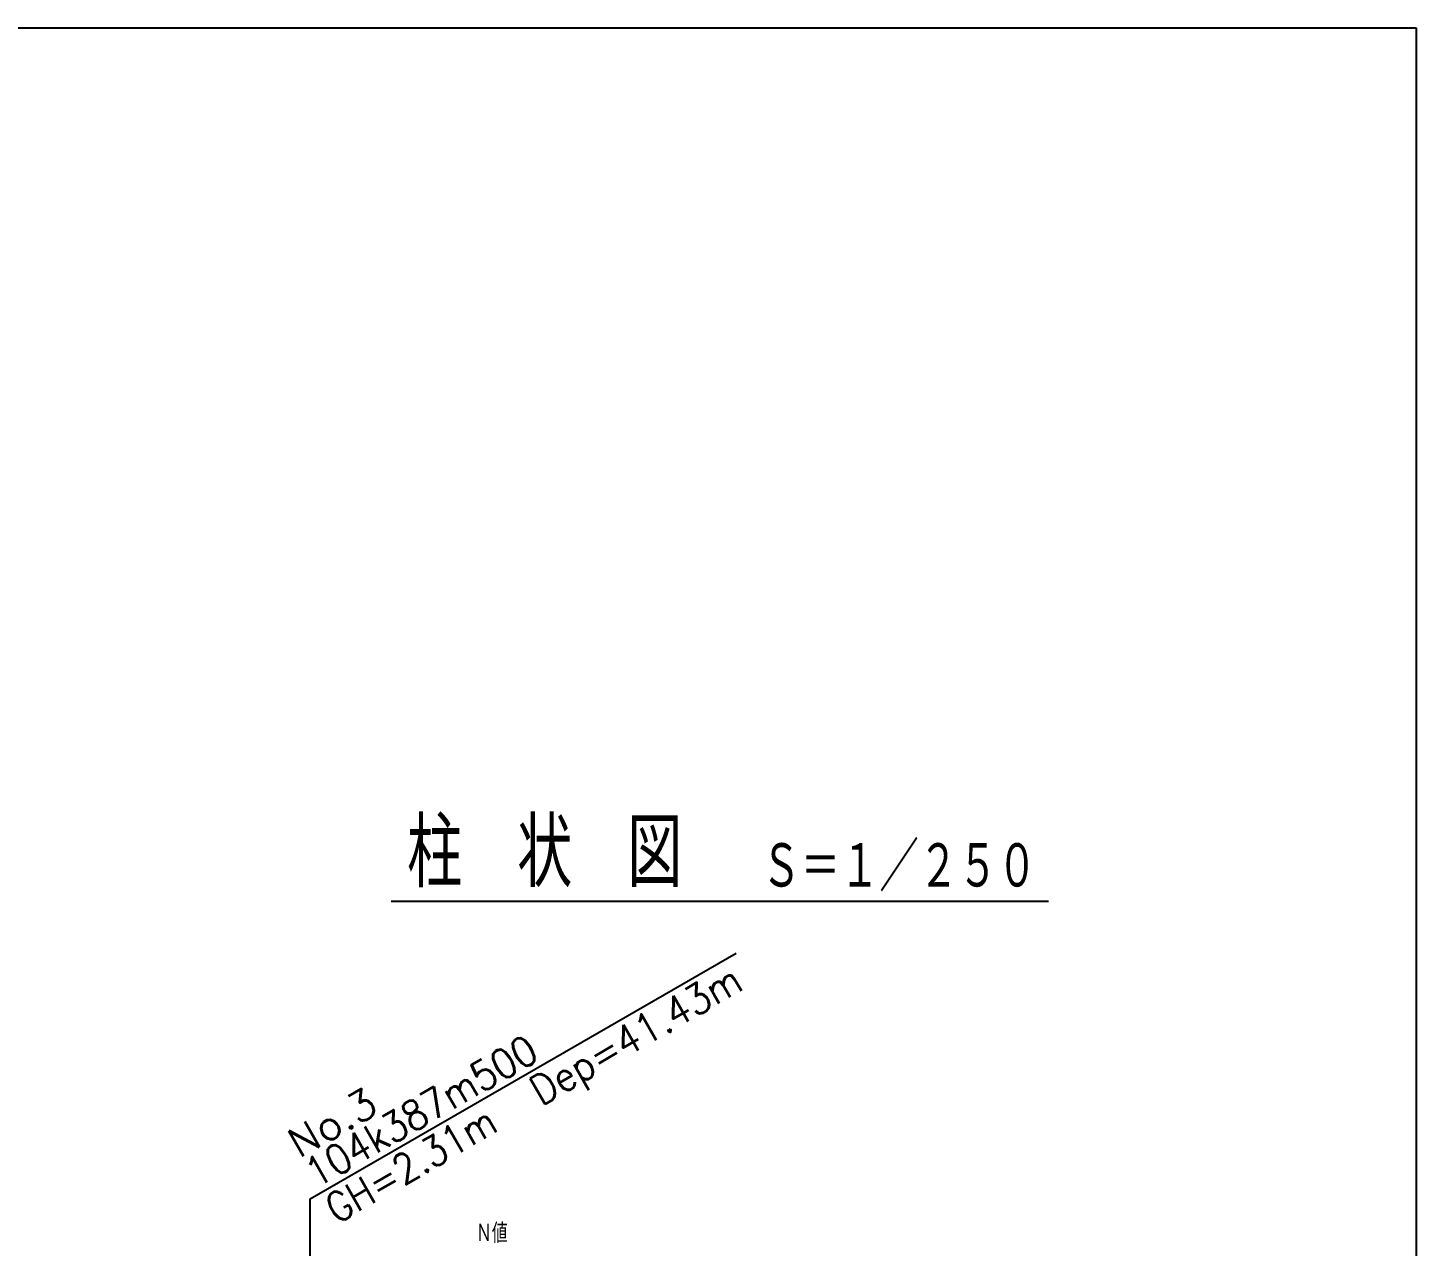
# Model space of a CAD drawing. Extents: x -39050 to 40050, y -28401 to 28401.
# Drawn here: x 25925 to 40050, y 15305 to 27700 of the extents above; entities that cross this region are included whole.
import ezdxf
from ezdxf.enums import TextEntityAlignment as Align

# ---------------------------------------------------------------- set-up
doc = ezdxf.new("R2010")
doc.units = 0
doc.header["$LTSCALE"] = 0.2
doc.header["$MEASUREMENT"] = 0
for name, color, linetype in [('LAYER0015', 7, 'Continuous'), ('LAYER0048', 7, 'Continuous'), ('LAYER0052', 7, 'Continuous')]:
    doc.layers.add(name, color=color, linetype=linetype)
doc.styles.get("Standard").update_dxf_attribs({"font": 'romans.shx', "width": 0.8, "bigfont": 'bigfont.shx'})

# ---------------------------------------------------------------- blocks, each defined once
blk = doc.blocks.new('GROUP_1')
at = {"layer": 'LAYER0015', "color": 1, "linetype": 'Continuous'}
for p, q in [((-39050, 27700), (40050, 27700)), ((40050, 27700), (40050, -27700))]:
    blk.add_line(p, q, dxfattribs=at)

msp = doc.modelspace()

# ---------------------------------------------------------------- linework, layer by layer
at = {"layer": 'LAYER0048', "color": 4, "linetype": 'Continuous'}
msp.add_line((29623, 18816), (36308, 18816), dxfattribs=at)
at = {"layer": 'LAYER0052', "color": 2, "linetype": 'Continuous'}
for p, q in [((28799, 15786), (33130, 18286)), ((28799, 14986), (28799, 15786))]:
    msp.add_line(p, q, dxfattribs=at)

# ---------------------------------------------------------------- block references
at = {"linetype": 'Continuous'}
msp.add_blockref('GROUP_1', (0, 0), dxfattribs=at)

# ---------------------------------------------------------------- texts
at = {"layer": 'LAYER0048', "color": 4, "width": 0.705882}
for s, height, p, p2 in [('柱\u3000状\u3000図', 700, (29784, 18956), (32584, 18956)), ('Ｓ＝１／２５０', 500, (33389, 18916), (36189, 18916))]:
    msp.add_text(s, height=height, dxfattribs=at).set_placement(p, p2, align=Align.FIT)
at = {"layer": 'LAYER0052', "color": 6}
for s, width, p, p2 in [('Dep=41.43m', 0.84, (31146, 16726), (33225, 17926)), ('104k387m500', 0.825, (28858, 15889), (31144, 17209)), ('No.3', 0.988235, (28683, 16192), (29514, 16672)), ('GH=2.31m', 0.814545, (29068, 15526), (30730, 16486))]:
    msp.add_text(s, height=300, rotation=30, dxfattribs=dict(at, width=width)).set_placement(p, p2, align=Align.FIT)
at = {"layer": 'LAYER0052', "color": 6, "width": 0.75}
msp.add_text('Ｎ値', height=200, dxfattribs=at).set_placement((30486, 15338), (30806, 15338), align=Align.FIT)

doc.saveas('drawing.dxf')
